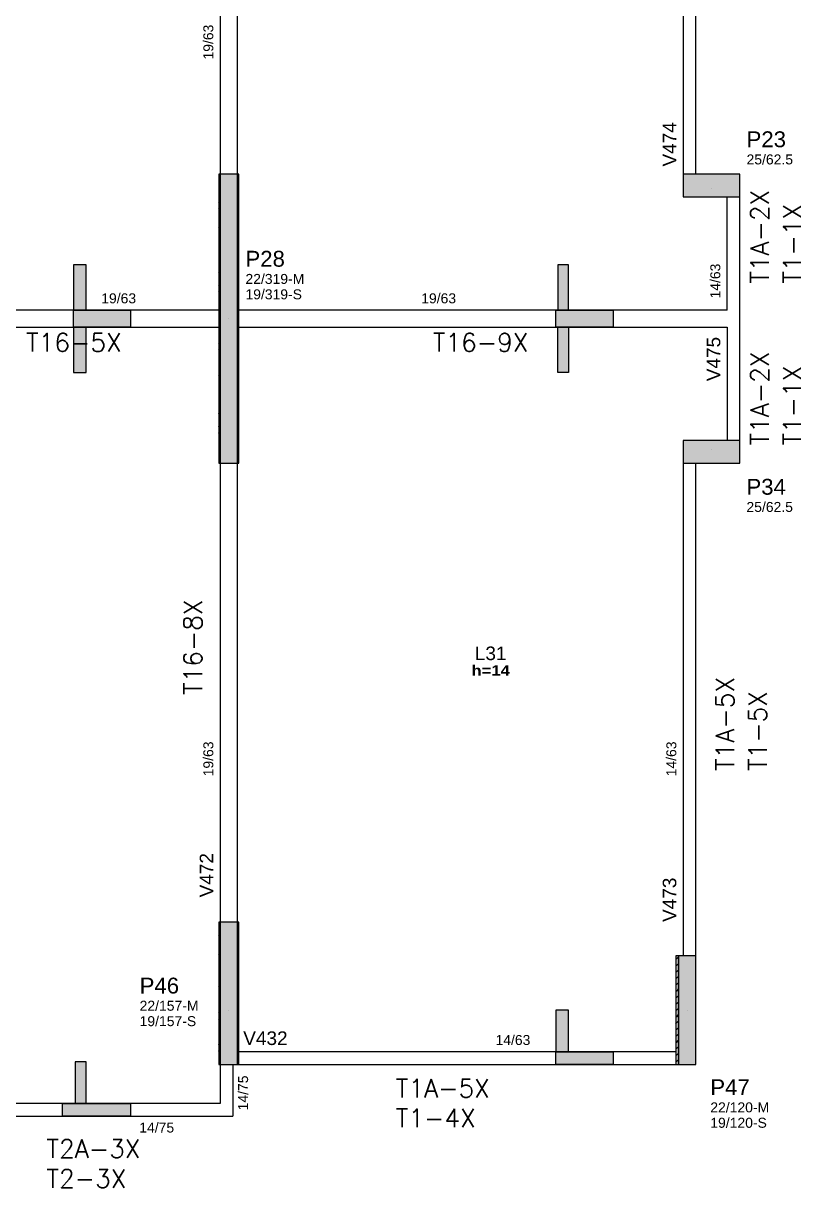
# Model space of a CAD drawing. Extents: x 17311 to 161354, y 153625 to 210355.
# Drawn here: x 21119 to 21968, y 207879 to 209164 of the extents above; entities that cross this region are included whole.
import ezdxf

# ---------------------------------------------------------------- set-up
doc = ezdxf.new("R2010")
doc.units = 0
for name, color, linetype in [('8', 111, 'CONTINUOUS'), ('MTH-DIM-PILAR', 3, 'CONTINUOUS'), ('MTH-DIM-VIGA', 3, 'CONTINUOUS'), ('MTH-FACE-VIGA', 7, 'CONTINUOUS'), ('MTH-LINHA-SEÇÃO', 16, 'CONTINUOUS'), ('MTH-PILAR-SEGUE', 5, 'CONTINUOUS'), ('MTH-SOMBRA21', 150, 'CONTINUOUS'), ('MTH-SOMBRA25', 253, 'CONTINUOUS'), ('MTH-TIT1-PILAR', 5, 'CONTINUOUS'), ('MTH-TIT1-VIGA', 5, 'CONTINUOUS'), ('MTH-TXT-NEGRITO', 5, 'CONTINUOUS')]:
    doc.layers.add(name, color=color, linetype=linetype)
doc.styles.get("Standard").update_dxf_attribs({"font": 'ROMANS.SHX'})
doc.styles.add('TQS_ARIAL', font='arial.ttf')
doc.styles.add('TQS_ARIAL_BLACK', font='ariblk.ttf')

msp = doc.modelspace()

# ---------------------------------------------------------------- linework, layer by layer
at = {"layer": 'MTH-FACE-VIGA', "linetype": 'Continuous'}
for p, q in [((21846.1, 209541.18), (21846.1, 208997.68)), ((21860.1, 208997.68), (21860.1, 209541.18)), ((21354.6, 208997.68), (21354.6, 209504.18)), ((21335.6, 209421.18), (21335.6, 208997.68)), ((21334.1, 208994.83), (21335.6, 208996.32)), ((21354.6, 208994.11), (21356.1, 208995.6)), ((21334.1, 208987.75), (21335.56, 208989.21)), ((21334.1, 208980.68), (21335.53, 208982.11)), ((21335.53, 208982.11), (21335.6, 208982.18)), ((21335.56, 208989.21), (21335.6, 208989.25)), ((21354.6, 208987.04), (21356.06, 208988.5)), ((21354.6, 208979.97), (21356.03, 208981.39)), ((21356.03, 208981.39), (21356.1, 208981.47)), ((21356.06, 208988.5), (21356.1, 208988.54)), ((21334.1, 208973.61), (21335.5, 208975.01)), ((21335.5, 208975.01), (21335.6, 208975.11)), ((21354.6, 208972.9), (21355.99, 208974.29)), ((21355.99, 208974.29), (21356.1, 208974.4)), ((21894.6, 208847.68), (21894.6, 208972.68)), ((21908.6, 208703.68), (21908.6, 208972.68)), ((21334.1, 208966.54), (21335.46, 208967.9)), ((21334.1, 208959.47), (21335.43, 208960.8)), ((21335.43, 208960.8), (21335.6, 208960.97)), ((21335.46, 208967.9), (21335.6, 208968.04)), ((21354.6, 208965.83), (21355.96, 208967.18)), ((21354.6, 208958.76), (21355.93, 208960.08)), ((21355.93, 208960.08), (21356.1, 208960.26)), ((21355.96, 208967.18), (21356.1, 208967.33)), ((21334.1, 208952.4), (21335.4, 208953.69)), ((21334.1, 208945.33), (21335.36, 208946.59)), ((21335.36, 208946.59), (21335.6, 208946.83)), ((21335.4, 208953.69), (21335.6, 208953.9)), ((21354.6, 208951.69), (21355.89, 208952.98)), ((21354.6, 208944.61), (21355.86, 208945.87)), ((21355.86, 208945.87), (21356.1, 208946.11)), ((21355.89, 208952.98), (21356.1, 208953.19)), ((21334.1, 208938.26), (21335.33, 208939.48)), ((21334.1, 208931.19), (21335.3, 208932.38)), ((21335.3, 208932.38), (21335.6, 208932.69)), ((21335.33, 208939.48), (21335.6, 208939.76)), ((21354.6, 208937.54), (21355.83, 208938.77)), ((21354.6, 208930.47), (21355.79, 208931.66)), ((21355.79, 208931.66), (21356.1, 208931.97)), ((21355.83, 208938.77), (21356.1, 208939.04)), ((21334.1, 208924.11), (21335.26, 208925.27)), ((21334.1, 208917.04), (21335.23, 208918.17)), ((21335.23, 208918.17), (21335.6, 208918.54)), ((21335.26, 208925.27), (21335.6, 208925.61)), ((21354.6, 208923.4), (21355.76, 208924.56)), ((21354.6, 208916.33), (21355.73, 208917.45)), ((21355.73, 208917.45), (21356.1, 208917.83)), ((21355.76, 208924.56), (21356.1, 208924.9)), ((21334.1, 208909.97), (21335.2, 208911.07)), ((21334.1, 208902.9), (21335.16, 208903.96)), ((21335.16, 208903.96), (21335.6, 208904.4)), ((21335.2, 208911.07), (21335.6, 208911.47)), ((21354.6, 208909.26), (21355.69, 208910.35)), ((21355.69, 208910.35), (21356.1, 208910.76)), ((21334.1, 208895.83), (21335.13, 208896.86)), ((21335.13, 208896.86), (21335.6, 208897.33)), ((21354.6, 208902.19), (21355.66, 208903.24)), ((21354.6, 208895.12), (21355.63, 208896.14)), ((21355.63, 208896.14), (21356.1, 208896.62)), ((21355.66, 208903.24), (21356.1, 208903.69)), ((21334.1, 208888.76), (21335.1, 208889.75)), ((21334.1, 208881.69), (21335.06, 208882.65)), ((21335.06, 208882.65), (21335.6, 208883.19)), ((21335.1, 208889.75), (21335.6, 208890.26)), ((21354.6, 208888.05), (21355.59, 208889.04)), ((21354.6, 208880.98), (21355.56, 208881.93)), ((21355.56, 208881.93), (21356.1, 208882.48)), ((21355.59, 208889.04), (21356.1, 208889.55)), ((21334.1, 208874.62), (21335.03, 208875.54)), ((21334.1, 208867.55), (21335, 208868.44)), ((21335, 208868.44), (21335.6, 208869.05)), ((21335.03, 208875.54), (21335.6, 208876.12)), ((21354.6, 208873.9), (21355.53, 208874.83)), ((21354.6, 208866.83), (21355.49, 208867.72)), ((21355.49, 208867.72), (21356.1, 208868.33)), ((21355.53, 208874.83), (21356.1, 208875.4)), ((21334.1, 208860.48), (21334.96, 208861.33)), ((21334.1, 208853.4), (21334.93, 208854.23)), ((21334.93, 208854.23), (21335.6, 208854.9)), ((21334.96, 208861.33), (21335.6, 208861.98)), ((21354.6, 208859.76), (21355.46, 208860.62)), ((21354.6, 208852.69), (21355.43, 208853.51)), ((21355.43, 208853.51), (21356.1, 208854.19)), ((21355.46, 208860.62), (21356.1, 208861.26)), ((21334.1, 208847.68), (21019.6, 208847.68)), ((21334.1, 208846.33), (21334.9, 208847.13)), ((21334.1, 208839.26), (21334.86, 208840.02)), ((21334.86, 208840.02), (21335.6, 208840.76)), ((21334.9, 208847.13), (21335.6, 208847.83)), ((21354.6, 208845.62), (21355.39, 208846.41)), ((21355.36, 208839.3), (21356.1, 208840.05)), ((21355.39, 208846.41), (21356.1, 208847.12)), ((21894.6, 208847.68), (21356.1, 208847.68)), ((21019.6, 208828.68), (21334.1, 208828.68)), ((21334.1, 208832.19), (21334.83, 208832.92)), ((21334.83, 208832.92), (21335.6, 208833.69)), ((21354.6, 208838.55), (21355.36, 208839.3)), ((21354.6, 208831.48), (21355.33, 208832.2)), ((21355.33, 208832.2), (21356.1, 208832.98)), ((21356.1, 208828.68), (21894.6, 208828.68)), ((21894.6, 208828.68), (21894.6, 208703.68)), ((21334.1, 208825.12), (21334.8, 208825.81)), ((21334.1, 208818.05), (21334.76, 208818.71)), ((21334.76, 208818.71), (21335.6, 208819.55)), ((21334.8, 208825.81), (21335.6, 208826.62)), ((21354.6, 208824.41), (21355.29, 208825.1)), ((21354.6, 208817.34), (21355.26, 208817.99)), ((21355.26, 208817.99), (21356.1, 208818.84)), ((21355.29, 208825.1), (21356.1, 208825.91)), ((21334.1, 208810.98), (21334.73, 208811.6)), ((21334.1, 208803.91), (21334.7, 208804.5)), ((21334.7, 208804.5), (21335.6, 208805.41)), ((21334.73, 208811.6), (21335.6, 208812.48)), ((21354.6, 208810.26), (21355.23, 208810.89)), ((21354.6, 208803.19), (21355.19, 208803.78)), ((21355.19, 208803.78), (21356.1, 208804.69)), ((21355.23, 208810.89), (21356.1, 208811.76)), ((21334.1, 208796.84), (21334.66, 208797.39)), ((21334.1, 208789.76), (21334.63, 208790.29)), ((21334.63, 208790.29), (21335.6, 208791.26)), ((21334.66, 208797.39), (21335.6, 208798.34)), ((21354.6, 208796.12), (21355.16, 208796.68)), ((21354.6, 208789.05), (21355.13, 208789.57)), ((21355.13, 208789.57), (21356.1, 208790.55)), ((21355.16, 208796.68), (21356.1, 208797.62)), ((21334.1, 208782.69), (21334.6, 208783.18)), ((21334.1, 208775.62), (21334.56, 208776.08)), ((21334.56, 208776.08), (21335.6, 208777.12)), ((21334.6, 208783.18), (21335.6, 208784.19)), ((21354.6, 208781.98), (21355.09, 208782.47)), ((21355.06, 208775.36), (21356.1, 208776.41)), ((21355.09, 208782.47), (21356.1, 208783.48)), ((21334.1, 208768.55), (21334.53, 208768.98)), ((21334.5, 208761.87), (21335.6, 208762.98)), ((21334.53, 208768.98), (21335.6, 208770.05)), ((21354.6, 208774.91), (21355.06, 208775.36)), ((21354.6, 208767.84), (21355.03, 208768.26)), ((21355.03, 208768.26), (21356.1, 208769.34)), ((21334.1, 208761.48), (21334.5, 208761.87)), ((21334.1, 208754.41), (21334.46, 208754.77)), ((21334.46, 208754.77), (21335.6, 208755.91)), ((21354.6, 208760.77), (21354.99, 208761.15)), ((21354.6, 208753.7), (21354.96, 208754.05)), ((21354.96, 208754.05), (21356.1, 208755.2)), ((21354.99, 208761.15), (21356.1, 208762.27)), ((21334.1, 208747.34), (21334.43, 208747.66)), ((21334.1, 208740.27), (21334.4, 208740.56)), ((21334.4, 208740.56), (21335.6, 208741.77)), ((21334.43, 208747.66), (21335.6, 208748.84)), ((21354.6, 208746.62), (21354.93, 208746.95)), ((21354.6, 208739.55), (21354.89, 208739.84)), ((21354.89, 208739.84), (21356.1, 208741.05)), ((21354.93, 208746.95), (21356.1, 208748.12)), ((21334.1, 208733.2), (21334.36, 208733.45)), ((21334.1, 208726.12), (21334.33, 208726.35)), ((21334.33, 208726.35), (21335.6, 208727.62)), ((21334.36, 208733.45), (21335.6, 208734.7)), ((21354.6, 208732.48), (21354.86, 208732.74)), ((21354.6, 208725.41), (21354.83, 208725.63)), ((21354.83, 208725.63), (21356.1, 208726.91)), ((21354.86, 208732.74), (21356.1, 208733.98)), ((21334.1, 208719.05), (21334.3, 208719.24)), ((21334.1, 208711.98), (21334.26, 208712.14)), ((21334.26, 208712.14), (21335.6, 208713.48)), ((21334.3, 208719.24), (21335.6, 208720.55)), ((21354.6, 208718.34), (21354.79, 208718.53)), ((21354.6, 208711.27), (21354.76, 208711.42)), ((21354.76, 208711.42), (21356.1, 208712.77)), ((21354.79, 208718.53), (21356.1, 208719.84)), ((21334.1, 208704.91), (21334.23, 208705.04)), ((21334.2, 208697.93), (21335.6, 208699.34)), ((21334.23, 208705.04), (21335.6, 208706.41)), ((21354.6, 208704.2), (21354.73, 208704.32)), ((21354.69, 208697.21), (21356.1, 208698.63)), ((21354.73, 208704.32), (21356.1, 208705.7)), ((21334.1, 208697.84), (21334.2, 208697.93)), ((21334.1, 208690.77), (21334.16, 208690.83)), ((21334.16, 208690.83), (21335.6, 208692.27)), ((21354.6, 208697.13), (21354.69, 208697.21)), ((21354.6, 208690.06), (21354.66, 208690.11)), ((21354.66, 208690.11), (21356.1, 208691.56)), ((21334.1, 208683.7), (21334.13, 208683.72)), ((21334.13, 208683.72), (21335.6, 208685.2)), ((21335.6, 208678.68), (21335.6, 208255.18)), ((21354.6, 208682.99), (21354.63, 208683.01)), ((21354.6, 208172.18), (21354.6, 208678.68)), ((21354.63, 208683.01), (21356.1, 208684.49)), ((21846.1, 208678.68), (21846.1, 208135.18)), ((21860.1, 208135.18), (21860.1, 208678.68)), ((21335.6, 208255.18), (21335.6, 208172.18)), ((21334.1, 208171.36), (21334.93, 208172.18)), ((21354.6, 208171.36), (21355.43, 208172.18)), ((21334.1, 208164.29), (21335.54, 208165.72)), ((21335.47, 208158.59), (21335.6, 208158.72)), ((21335.54, 208165.72), (21335.6, 208165.79)), ((21354.6, 208164.29), (21356.04, 208165.72)), ((21355.97, 208158.59), (21356.1, 208158.72)), ((21356.04, 208165.72), (21356.1, 208165.79)), ((21334.1, 208157.22), (21335.47, 208158.59)), ((21334.1, 208150.14), (21335.41, 208151.45)), ((21335.41, 208151.45), (21335.6, 208151.64)), ((21354.6, 208157.22), (21355.97, 208158.59)), ((21354.6, 208150.14), (21355.91, 208151.45)), ((21355.91, 208151.45), (21356.1, 208151.64)), ((21334.1, 208143.07), (21335.34, 208144.31)), ((21334.1, 208136), (21335.27, 208137.17)), ((21335.27, 208137.17), (21335.6, 208137.5)), ((21335.34, 208144.31), (21335.6, 208144.57)), ((21354.6, 208143.07), (21355.84, 208144.31)), ((21354.6, 208136), (21355.77, 208137.17)), ((21355.77, 208137.17), (21356.1, 208137.5)), ((21355.84, 208144.31), (21356.1, 208144.57)), ((21838.1, 208130.9), (21841.07, 208133.87)), ((21841.07, 208133.87), (21841.1, 208133.9)), ((21334.1, 208128.93), (21335.2, 208130.03)), ((21334.1, 208121.86), (21335.13, 208122.89)), ((21335.13, 208122.89), (21335.6, 208123.36)), ((21335.2, 208130.03), (21335.6, 208130.43)), ((21354.6, 208128.93), (21355.7, 208130.03)), ((21354.6, 208121.86), (21355.63, 208122.89)), ((21355.63, 208122.89), (21356.1, 208123.36)), ((21355.7, 208130.03), (21356.1, 208130.43)), ((21838.1, 208123.83), (21840.89, 208126.62)), ((21840.89, 208126.62), (21841.1, 208126.83)), ((21334.1, 208114.79), (21335.07, 208115.75)), ((21334.1, 208107.72), (21335, 208108.61)), ((21335, 208108.61), (21335.6, 208109.22)), ((21335.07, 208115.75), (21335.6, 208116.29)), ((21354.6, 208114.79), (21355.57, 208115.75)), ((21354.6, 208107.72), (21355.5, 208108.61)), ((21355.5, 208108.61), (21356.1, 208109.22)), ((21355.57, 208115.75), (21356.1, 208116.29)), ((21838.1, 208116.76), (21840.71, 208119.37)), ((21838.1, 208109.69), (21840.53, 208112.11)), ((21840.53, 208112.11), (21841.1, 208112.69)), ((21840.71, 208119.37), (21841.1, 208119.76)), ((21334.1, 208100.65), (21334.93, 208101.47)), ((21334.86, 208094.33), (21335.6, 208095.08)), ((21334.93, 208101.47), (21335.6, 208102.15)), ((21354.6, 208100.65), (21355.43, 208101.47)), ((21355.36, 208094.33), (21356.1, 208095.08)), ((21355.43, 208101.47), (21356.1, 208102.15)), ((21838.1, 208102.62), (21840.35, 208104.86)), ((21838.1, 208095.55), (21840.17, 208097.61)), ((21840.17, 208097.61), (21841.1, 208098.55)), ((21840.35, 208104.86), (21841.1, 208105.62)), ((21334.1, 208093.58), (21334.86, 208094.33)), ((21334.1, 208086.5), (21334.79, 208087.19)), ((21334.79, 208087.19), (21335.6, 208088)), ((21354.6, 208093.58), (21355.36, 208094.33)), ((21354.6, 208086.5), (21355.29, 208087.19)), ((21355.29, 208087.19), (21356.1, 208088)), ((21838.1, 208088.48), (21839.98, 208090.36)), ((21838.1, 208081.41), (21839.8, 208083.1)), ((21839.8, 208083.1), (21841.1, 208084.41)), ((21839.98, 208090.36), (21841.1, 208091.48)), ((21334.1, 208079.43), (21334.72, 208080.05)), ((21334.1, 208072.36), (21334.66, 208072.91)), ((21334.66, 208072.91), (21335.6, 208073.86)), ((21334.72, 208080.05), (21335.6, 208080.93)), ((21354.6, 208079.43), (21355.22, 208080.05)), ((21354.6, 208072.36), (21355.16, 208072.91)), ((21355.16, 208072.91), (21356.1, 208073.86)), ((21355.22, 208080.05), (21356.1, 208080.93)), ((21838.1, 208074.33), (21839.62, 208075.85)), ((21839.44, 208068.6), (21841.1, 208070.26)), ((21839.62, 208075.85), (21841.1, 208077.33)), ((21334.1, 208065.29), (21334.59, 208065.77)), ((21334.1, 208058.22), (21334.52, 208058.64)), ((21334.52, 208058.64), (21335.6, 208059.72)), ((21334.59, 208065.77), (21335.6, 208066.79)), ((21354.6, 208065.29), (21355.09, 208065.77)), ((21354.6, 208058.22), (21355.02, 208058.64)), ((21355.02, 208058.64), (21356.1, 208059.72)), ((21355.09, 208065.77), (21356.1, 208066.79)), ((21838.1, 208067.26), (21839.44, 208068.6)), ((21838.1, 208060.19), (21839.26, 208061.35)), ((21839.08, 208054.09), (21841.1, 208056.12)), ((21839.26, 208061.35), (21841.1, 208063.19)), ((21334.1, 208051.15), (21334.45, 208051.5)), ((21334.1, 208044.08), (21334.38, 208044.36)), ((21334.38, 208044.36), (21335.6, 208045.58)), ((21334.45, 208051.5), (21335.6, 208052.65)), ((21354.6, 208051.15), (21354.95, 208051.5)), ((21354.6, 208044.08), (21354.88, 208044.36)), ((21354.88, 208044.36), (21356.1, 208045.58)), ((21354.95, 208051.5), (21356.1, 208052.65)), ((21838.1, 208053.12), (21839.08, 208054.09)), ((21838.1, 208046.05), (21838.9, 208046.84)), ((21838.9, 208046.84), (21841.1, 208049.05)), ((21334.1, 208037.01), (21334.32, 208037.22)), ((21334.25, 208030.08), (21335.6, 208031.44)), ((21334.32, 208037.22), (21335.6, 208038.51)), ((21354.6, 208037.01), (21354.82, 208037.22)), ((21354.75, 208030.08), (21356.1, 208031.44)), ((21354.82, 208037.22), (21356.1, 208038.51)), ((21838.1, 208038.98), (21838.72, 208039.59)), ((21838.1, 208031.91), (21838.53, 208032.34)), ((21838.53, 208032.34), (21841.1, 208034.91)), ((21838.72, 208039.59), (21841.1, 208041.98)), ((21334.1, 208029.94), (21334.25, 208030.08)), ((21334.1, 208022.86), (21334.18, 208022.94)), ((21334.11, 208015.8), (21335.6, 208017.29)), ((21334.18, 208022.94), (21335.6, 208024.36)), ((21354.6, 208029.94), (21354.75, 208030.08)), ((21354.6, 208022.86), (21354.68, 208022.94)), ((21354.61, 208015.8), (21356.1, 208017.29)), ((21354.68, 208022.94), (21356.1, 208024.36)), ((21838.1, 208029.18), (21356.1, 208029.18)), ((21838.1, 208024.84), (21838.35, 208025.08)), ((21838.1, 208017.77), (21838.17, 208017.83)), ((21838.17, 208017.83), (21841.1, 208020.77)), ((21838.35, 208025.08), (21841.1, 208027.84)), ((21335.6, 208015.18), (21335.6, 207972.18)), ((21349.6, 208015.18), (21349.6, 207958.18)), ((21354.6, 208015.18), (21838.1, 208015.18)), ((21335.6, 207972.18), (21060.6, 207972.18)), ((21060.6, 207958.18), (21349.6, 207958.18))]:
    msp.add_line(p, q, dxfattribs=at)
for points in [[(21335.6, 208997.68), (21334.1, 208997.68), (21334.1, 208678.68), (21335.6, 208678.68), (21335.6, 208997.68)], [(21356.1, 208997.68), (21354.6, 208997.68), (21354.6, 208678.68), (21356.1, 208678.68), (21356.1, 208997.68)], [(21335.6, 208172.18), (21334.1, 208172.18), (21334.1, 208015.18), (21335.6, 208015.18), (21335.6, 208172.18)], [(21356.1, 208172.18), (21354.6, 208172.18), (21354.6, 208015.18), (21356.1, 208015.18), (21356.1, 208172.18)], [(21841.1, 208135.18), (21838.1, 208135.18), (21838.1, 208015.18), (21841.1, 208015.18), (21841.1, 208135.18)]]:
    msp.add_lwpolyline(points, dxfattribs=at)
at = {"layer": 'MTH-LINHA-SEÇÃO', "linetype": 'Continuous'}
for points in [[(21173.83, 208897.68), (21173.83, 208847.68), (21187.83, 208847.68), (21187.83, 208897.68), (21173.83, 208897.68)], [(21707.83, 208897.68), (21707.83, 208847.68), (21719.83, 208847.68), (21719.83, 208897.68), (21707.83, 208897.68)], [(21236.83, 208828.68), (21173.83, 208828.68), (21173.83, 208847.68), (21236.83, 208847.68), (21236.83, 208828.68)], [(21768.83, 208828.68), (21705.83, 208828.68), (21705.83, 208847.68), (21768.83, 208847.68), (21768.83, 208828.68)], [(21173.83, 208828.68), (21173.83, 208778.68), (21187.83, 208778.68), (21187.83, 208828.68), (21173.83, 208828.68)], [(21707.83, 208778.68), (21707.83, 208828.68), (21719.83, 208828.68), (21719.83, 208778.68), (21707.83, 208778.68)], [(21705.83, 208075.18), (21705.83, 208029.18), (21719.83, 208029.18), (21719.83, 208075.18), (21705.83, 208075.18)], [(21175.83, 208018.18), (21175.83, 207972.18), (21187.83, 207972.18), (21187.83, 208018.18), (21175.83, 208018.18)], [(21768.83, 208015.18), (21705.83, 208015.18), (21705.83, 208029.18), (21768.83, 208029.18), (21768.83, 208015.18)], [(21236.83, 207958.18), (21161.83, 207958.18), (21161.83, 207972.18), (21236.83, 207972.18), (21236.83, 207958.18)]]:
    msp.add_lwpolyline(points, dxfattribs=at)
at = {"layer": 'MTH-PILAR-SEGUE', "linetype": 'Continuous'}
for p, q in [((21877.35, 208982.18), (21877.35, 208982.18)), ((21345.1, 208838.18), (21345.1, 208838.18)), ((21877.35, 208694.18), (21877.35, 208694.18)), ((21345.1, 208075.18), (21345.1, 208075.18)), ((21850.6, 208075.18), (21850.6, 208075.18))]:
    msp.add_line(p, q, dxfattribs=at)
for points in [[(21335.6, 208678.68), (21354.6, 208678.68), (21354.6, 208997.68), (21335.6, 208997.68), (21335.6, 208678.68)], [(21908.6, 208972.68), (21908.6, 208997.68), (21846.1, 208997.68), (21846.1, 208972.68), (21908.6, 208972.68)], [(21908.6, 208678.68), (21908.6, 208703.68), (21846.1, 208703.68), (21846.1, 208678.68), (21908.6, 208678.68)], [(21335.6, 208015.18), (21354.6, 208015.18), (21354.6, 208172.18), (21335.6, 208172.18), (21335.6, 208015.18)], [(21841.1, 208015.18), (21860.1, 208015.18), (21860.1, 208135.18), (21841.1, 208135.18), (21841.1, 208015.18)]]:
    msp.add_lwpolyline(points, dxfattribs=at)
at = {"layer": 'MTH-SOMBRA21', "linetype": 'Continuous'}
for points in [[(21173.83, 208897.68), (21173.83, 208847.68), (21187.83, 208847.68)], [(21173.83, 208897.68), (21187.83, 208847.68), (21187.83, 208897.68)], [(21173.83, 208897.68), (21187.83, 208897.68), (21173.83, 208897.68)], [(21707.83, 208897.68), (21707.83, 208847.68), (21719.83, 208847.68)], [(21707.83, 208897.68), (21719.83, 208847.68), (21719.83, 208897.68)], [(21707.83, 208897.68), (21719.83, 208897.68), (21707.83, 208897.68)], [(21236.83, 208828.68), (21173.83, 208828.68), (21173.83, 208847.68)], [(21236.83, 208828.68), (21173.83, 208847.68), (21236.83, 208847.68)], [(21236.83, 208828.68), (21236.83, 208847.68), (21236.83, 208828.68)], [(21768.83, 208828.68), (21705.83, 208828.68), (21705.83, 208847.68)], [(21768.83, 208828.68), (21705.83, 208847.68), (21768.83, 208847.68)], [(21768.83, 208828.68), (21768.83, 208847.68), (21768.83, 208828.68)], [(21173.83, 208828.68), (21173.83, 208778.68), (21187.83, 208778.68)], [(21173.83, 208828.68), (21187.83, 208778.68), (21187.83, 208828.68)], [(21173.83, 208828.68), (21187.83, 208828.68), (21173.83, 208828.68)], [(21707.83, 208778.68), (21707.83, 208828.68), (21719.83, 208828.68)], [(21707.83, 208778.68), (21719.83, 208828.68), (21719.83, 208778.68)], [(21707.83, 208778.68), (21719.83, 208778.68), (21707.83, 208778.68)], [(21705.83, 208075.18), (21705.83, 208029.18), (21719.83, 208029.18)], [(21705.83, 208075.18), (21719.83, 208029.18), (21719.83, 208075.18)], [(21705.83, 208075.18), (21719.83, 208075.18), (21705.83, 208075.18)], [(21175.83, 208018.18), (21175.83, 207972.18), (21187.83, 207972.18)], [(21175.83, 208018.18), (21187.83, 207972.18), (21187.83, 208018.18)], [(21175.83, 208018.18), (21187.83, 208018.18), (21175.83, 208018.18)], [(21768.83, 208015.18), (21705.83, 208015.18), (21705.83, 208029.18)], [(21768.83, 208015.18), (21705.83, 208029.18), (21768.83, 208029.18)], [(21768.83, 208015.18), (21768.83, 208029.18), (21768.83, 208015.18)], [(21236.83, 207958.18), (21161.83, 207958.18), (21161.83, 207972.18)], [(21236.83, 207958.18), (21161.83, 207972.18), (21236.83, 207972.18)], [(21236.83, 207958.18), (21236.83, 207972.18), (21236.83, 207958.18)]]:
    msp.add_solid(points, dxfattribs=at)
at = {"layer": 'MTH-SOMBRA25', "linetype": 'Continuous'}
for points in [[(21335.6, 208678.68), (21354.6, 208678.68), (21354.6, 208997.68)], [(21335.6, 208678.68), (21354.6, 208997.68), (21335.6, 208997.68)], [(21335.6, 208678.68), (21335.6, 208997.68), (21335.6, 208678.68)], [(21908.6, 208972.68), (21908.6, 208997.68), (21846.1, 208997.68)], [(21908.6, 208972.68), (21846.1, 208997.68), (21846.1, 208972.68)], [(21908.6, 208972.68), (21846.1, 208972.68), (21908.6, 208972.68)], [(21908.6, 208678.68), (21908.6, 208703.68), (21846.1, 208703.68)], [(21908.6, 208678.68), (21846.1, 208703.68), (21846.1, 208678.68)], [(21908.6, 208678.68), (21846.1, 208678.68), (21908.6, 208678.68)], [(21335.6, 208015.18), (21354.6, 208015.18), (21354.6, 208172.18)], [(21335.6, 208015.18), (21354.6, 208172.18), (21335.6, 208172.18)], [(21335.6, 208015.18), (21335.6, 208172.18), (21335.6, 208015.18)], [(21841.1, 208015.18), (21860.1, 208015.18), (21860.1, 208135.18)], [(21841.1, 208015.18), (21860.1, 208135.18), (21841.1, 208135.18)], [(21841.1, 208015.18), (21841.1, 208135.18), (21841.1, 208015.18)]]:
    msp.add_solid(points, dxfattribs=at)

# ---------------------------------------------------------------- texts
at = {"layer": '8', "color": 1, "linetype": 'Continuous'}
for s, p in [('T1A-2X', (21940.68, 208876.8)), ('T1-1X', (21976.69, 208876.8)), ('T1A-2X', (21940.68, 208698.34)), ('T1-1X', (21976.69, 208698.34)), ('T16-8X', (21315.7, 208423.06)), ('T1A-5X', (21902.37, 208339.14)), ('T1-5X', (21938.38, 208339.14))]:
    msp.add_text(s, height=20.16, rotation=90, dxfattribs=at).set_placement(p)
for s, p in [('T16-5X', (21121.73, 208801.9)), ('T16-9X', (21570.23, 208801.9)), ('T1A-5X', (21529.4, 207978.88)), ('T1-4X', (21529.4, 207945.92)), ('T2A-3X', (21144.2, 207912.16)), ('T2-3X', (21144.2, 207879.19))]:
    msp.add_text(s, height=20.16, dxfattribs=at).set_placement(p)
at = {"layer": 'MTH-DIM-PILAR', "linetype": 'Continuous', "style": 'TQS_ARIAL'}
for s, p in [('25/62.5', (21916.06, 209008.46)), ('22/319-M', (21363.53, 208876.6)), ('19/319-S', (21363.53, 208859.6)), ('25/62.5', (21915.93, 208624.96)), ('22/157-M', (21246.86, 208074.49)), ('19/157-S', (21246.86, 208057.49)), ('22/120-M', (21876.09, 207962.35)), ('19/120-S', (21876.09, 207945.35))]:
    msp.add_text(s, height=11, dxfattribs=at).set_placement(p)
at = {"layer": 'MTH-DIM-VIGA', "linetype": 'Continuous', "style": 'TQS_ARIAL'}
for s, p in [('19/63', (21328.1, 209124.2)), ('14/63', (21887.1, 208860.5)), ('19/63', (21328.1, 208333.18)), ('14/63', (21838.6, 208333.18)), ('14/75', (21366.44, 207964.57))]:
    msp.add_text(s, height=11, rotation=90, dxfattribs=at).set_placement(p)
for s, p in [('19/63', (21204.54, 208855.18)), ('19/63', (21557.35, 208855.18)), ('14/63', (21639.24, 208036.68)), ('14/75', (21246.48, 207940.07))]:
    msp.add_text(s, height=11, dxfattribs=at).set_placement(p)
at = {"layer": 'MTH-TIT1-PILAR', "linetype": 'Continuous', "style": 'TQS_ARIAL'}
for s, p in [('P23', (21916.06, 209027.46)), ('P28', (21363.53, 208895.6)), ('P34', (21915.93, 208643.96)), ('P46', (21246.86, 208093.49)), ('P47', (21876.09, 207981.35))]:
    msp.add_text(s, height=17.5, dxfattribs=at).set_placement(p)
at = {"layer": 'MTH-TIT1-VIGA', "linetype": 'Continuous', "style": 'TQS_ARIAL'}
for s, p in [('V474', (21838.6, 209006.14)), ('V475', (21887.1, 208769.19)), ('V472', (21328.1, 208199.61)), ('V473', (21838.6, 208172.49))]:
    msp.add_text(s, height=15, rotation=90, dxfattribs=at).set_placement(p)
for s, p in [('L31', (21616.42, 208461.41)), ('V432', (21361.1, 208036.68))]:
    msp.add_text(s, height=15, dxfattribs=at).set_placement(p)
at = {"layer": 'MTH-TXT-NEGRITO', "color": 3, "linetype": 'Continuous', "style": 'TQS_ARIAL_BLACK'}
msp.add_text('h=14', height=11.5, dxfattribs=at).set_placement((21612.71, 208444.23))

doc.saveas('drawing.dxf')
